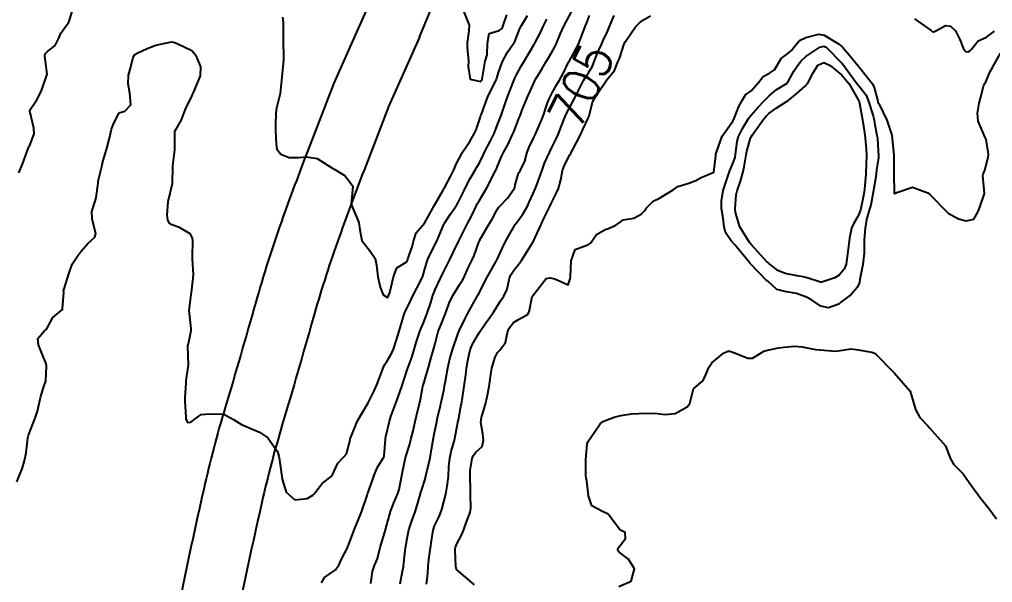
# Model space of a CAD drawing. Header units: metres. Extents: x 298520 to 308411, y 7433745 to 7450750.
# Drawn here: x 301017 to 301124.8, y 7443486.7 to 7443549.1 of the extents above; entities that cross this region are included whole.
import ezdxf
from ezdxf.enums import TextEntityAlignment as Align

# ---------------------------------------------------------------- set-up
doc = ezdxf.new("R2010")
doc.units = ezdxf.units.M
doc.header["$LTSCALE"] = 10
doc.linetypes.add('DASHED', pattern=[0.75, 0.5, -0.25])
for name, color, linetype in [('Cotas', 45, 'Continuous'), ('Curvas de Nivel 1m', 11, 'Continuous'), ('Curvas de Nivel 5m', 15, 'Continuous'), ('Vias Primárias', 230, 'Continuous'), ('Vias Secundárias', 230, 'DASHED')]:
    doc.layers.add(name, color=color, linetype=linetype)
doc.styles.add('Style-STANDARD', font='STANDARD.shx')

msp = doc.modelspace()

# ---------------------------------------------------------------- linework, layer by layer
at = {"layer": 'Curvas de Nivel 1m', "flags": 128}
for points, elevation in [([(301016.89, 7443532.06), (301017.31, 7443533.04), (301017.94, 7443534.77), (301018.02, 7443534.95), (301018.08, 7443535.03), (301018.6, 7443536.38), (301018.55, 7443537.02), (301018.12, 7443538.9), (301018.13, 7443539.03), (301018.88, 7443540.15), (301019.34, 7443541.02), (301019.53, 7443541.5), (301020.04, 7443543.01), (301019.78, 7443545.01), (301019.82, 7443545.26), (301020.07, 7443545.51), (301020.91, 7443546.17), (301021.33, 7443547), (301021.55, 7443547.54), (301022.1, 7443548.31), (301022.39, 7443548.7), (301022.51, 7443548.98), (301022.88, 7443550.22)], 701), ([(301050.43, 7443486.64), (301050.76, 7443487.26), (301051.38, 7443487.7), (301051.96, 7443488.05), (301052.36, 7443488.62), (301052.69, 7443489.33), (301053.33, 7443490.61), (301053.35, 7443490.67), (301053.42, 7443490.84), (301053.91, 7443492.13), (301054.09, 7443492.6), (301054.54, 7443493.68), (301054.89, 7443494.59), (301055.48, 7443496.34), (301055.53, 7443496.53), (301055.55, 7443496.58), (301056.07, 7443498.01), (301056.27, 7443498.57), (301056.64, 7443499.45), (301057.32, 7443500.56), (301057.38, 7443500.72), (301057.5, 7443502.56), (301057.51, 7443502.62), (301057.57, 7443502.86), (301057.95, 7443504.55), (301058.12, 7443505.08), (301058.66, 7443506.54), (301058.92, 7443507.24), (301059.36, 7443508.53), (301059.64, 7443509.33), (301059.93, 7443510.25), (301060.03, 7443510.53), (301060.46, 7443511.74), (301060.71, 7443512.52), (301060.93, 7443513.28), (301061.33, 7443514.51), (301061.43, 7443514.79), (301061.71, 7443515.45), (301062.01, 7443516.22), (301062.12, 7443516.51), (301062.53, 7443517.72), (301062.77, 7443518.5), (301063.04, 7443519.22), (301063.64, 7443520.49), (301063.68, 7443520.58), (301063.78, 7443520.79), (301064.65, 7443522.48), (301065.03, 7443523.25), (301065.61, 7443524.46), (301065.83, 7443524.9), (301066.34, 7443525.95), (301066.6, 7443526.45), (301067.03, 7443527.27), (301067.6, 7443528.44), (301067.68, 7443528.63), (301067.88, 7443528.98), (301068.76, 7443530.43), (301069.58, 7443532.09), (301069.76, 7443532.41), (301069.81, 7443532.52), (301069.92, 7443532.8), (301070.4, 7443533.94), (301070.63, 7443534.4), (301071.1, 7443535.25), (301071.64, 7443536.39), (301071.74, 7443536.62), (301071.98, 7443537.29), (301072.29, 7443538.08), (301072.42, 7443538.39), (301072.66, 7443539.04), (301073.2, 7443540.37), (301074.03, 7443542.2), (301074.08, 7443542.31), (301074.11, 7443542.36), (301074.84, 7443543.56), (301075.29, 7443544.35), (301075.58, 7443544.83), (301076.08, 7443545.71), (301076.3, 7443546.11), (301076.42, 7443546.34), (301076.92, 7443547.51), (301077.28, 7443548.33), (301077.56, 7443548.87), (301078.13, 7443549.91)], 703), ([(301016.69, 7443497.86), (301017.15, 7443499.04), (301017.25, 7443499.3), (301017.52, 7443500.17), (301017.71, 7443501.04), (301017.88, 7443502.71), (301017.96, 7443503.03), (301018.22, 7443503.68), (301018.74, 7443505.02), (301018.95, 7443505.66), (301019.27, 7443507.01), (301019.32, 7443507.3), (301019.63, 7443508.3), (301019.83, 7443508.81), (301019.89, 7443509.01), (301019.96, 7443510.7), (301019.9, 7443511.01), (301019.66, 7443511.55), (301019.06, 7443513.02), (301019, 7443513.71), (301019.7, 7443514.53), (301019.96, 7443514.75), (301020.11, 7443515.01), (301020.68, 7443516.03), (301021.72, 7443516.93), (301021.75, 7443516.99), (301021.87, 7443518.87), (301021.86, 7443518.99), (301021.9, 7443519.13), (301022.48, 7443520.98), (301022.8, 7443521.96), (301023.47, 7443522.96), (301023.81, 7443523.38), (301024.53, 7443524.24), (301025.32, 7443524.94), (301025.43, 7443525.34), (301025.01, 7443526.95), (301025, 7443527.8), (301025.36, 7443528.95), (301025.47, 7443529.35), (301025.67, 7443530.94), (301025.7, 7443531.14), (301025.91, 7443532.04), (301026.1, 7443532.76), (301026.12, 7443532.94), (301026.16, 7443533.17), (301026.67, 7443534.93), (301026.94, 7443535.91), (301027.16, 7443536.92), (301027.38, 7443537.52), (301027.99, 7443538.65), (301028.12, 7443538.77), (301028.63, 7443538.9), (301029.31, 7443539.59), (301029.19, 7443540.9), (301029.01, 7443541.92), (301029.05, 7443542.9), (301029.26, 7443543.68), (301029.58, 7443544.89), (301029.76, 7443545.2), (301030.07, 7443545.36), (301031.12, 7443545.83), (301032.08, 7443546.2), (301033.8, 7443546.57), (301034.08, 7443546.55), (301034.53, 7443546.38), (301036.07, 7443545.63), (301036.42, 7443545.17), (301036.6, 7443544.81), (301037.02, 7443543.83), (301037, 7443542.81), (301036.26, 7443541.06), (301036.15, 7443540.82), (301036.01, 7443540.54), (301035.45, 7443539.37), (301035.23, 7443538.83), (301034.87, 7443537.94), (301034.24, 7443536.84), (301034.16, 7443536.64), (301034.16, 7443534.84), (301034.14, 7443534.64), (301033.92, 7443532.84), (301033.89, 7443530.84), (301033.42, 7443528.85), (301033.31, 7443527.39), (301033.36, 7443526.85), (301033.52, 7443526.53), (301033.84, 7443526.35), (301034.57, 7443526.1), (301035.83, 7443525.37), (301036.09, 7443524.82), (301036.12, 7443524.52), (301036.09, 7443522.82), (301036.09, 7443522.52), (301036.2, 7443520.82), (301036.19, 7443520.39), (301036, 7443518.82), (301035.97, 7443518.6), (301035.72, 7443516.82), (301035.96, 7443514.82), (301035.96, 7443514.56), (301035.69, 7443513.29), (301035.6, 7443512.9), (301035.59, 7443512.82), (301035.65, 7443510.82), (301035.41, 7443509.04), (301035.39, 7443508.82), (301035.29, 7443507.14), (301035.29, 7443506.82), (301035.39, 7443505.02), (301035.41, 7443504.82), (301035.58, 7443504.42), (301035.95, 7443504.45), (301036.42, 7443504.81), (301037.09, 7443505.3), (301037.59, 7443505.33), (301038.15, 7443505.36), (301039.59, 7443505.33), (301040.69, 7443504.76), (301041.58, 7443504.18), (301042.6, 7443503.76), (301043.57, 7443503.36), (301044.5, 7443502.71), (301045.54, 7443501.22), (301045.7, 7443500.7), (301045.74, 7443500.49), (301046, 7443498.7), (301046.07, 7443498.13), (301046.53, 7443496.69), (301047.47, 7443495.85), (301048.83, 7443496.01), (301049.48, 7443496.38), (301049.62, 7443496.51), (301049.72, 7443496.65), (301050.5, 7443497.64), (301051.51, 7443498.43), (301051.6, 7443498.54), (301051.64, 7443498.63), (301052.25, 7443499.9), (301052.92, 7443500.62), (301053.19, 7443500.96), (301053.56, 7443502.32), (301053.6, 7443502.58), (301053.61, 7443502.61), (301053.63, 7443502.68), (301054.42, 7443504.6), (301055.6, 7443506.58), (301056.26, 7443507.93), (301056.54, 7443508.57), (301056.86, 7443509.35), (301057.31, 7443510.56), (301057.42, 7443510.79), (301057.66, 7443511.17), (301058.18, 7443512.05), (301058.4, 7443512.55), (301058.74, 7443513.59), (301059.05, 7443514.54), (301059.6, 7443516.41), (301059.63, 7443516.53), (301059.66, 7443516.6), (301059.73, 7443516.75), (301060.32, 7443517.95), (301060.6, 7443518.52), (301060.99, 7443519.29), (301061.62, 7443520.51), (301061.67, 7443520.62), (301061.78, 7443521.02), (301062.1, 7443522.19), (301062.22, 7443522.51), (301062.73, 7443523.58), (301063.19, 7443524.5), (301063.39, 7443524.93), (301063.84, 7443526.03), (301064.07, 7443526.49), (301064.76, 7443527.57), (301065.37, 7443528.47), (301065.56, 7443528.78), (301065.88, 7443529.39), (301066.23, 7443530.12), (301066.39, 7443530.46), (301066.9, 7443531.45), (301067.49, 7443532.44), (301067.65, 7443532.71), (301067.92, 7443533.2), (301068.34, 7443534.03), (301068.54, 7443534.43), (301069.14, 7443535.61), (301069.54, 7443536.42), (301069.67, 7443536.72), (301069.98, 7443537.51), (301070.23, 7443538.17), (301070.32, 7443538.41), (301070.75, 7443539.65), (301071, 7443540.4), (301071.28, 7443541.14), (301071.78, 7443542.39), (301071.86, 7443542.57), (301072.04, 7443542.94), (301072.55, 7443543.89), (301072.83, 7443544.38), (301073.96, 7443546.24), (301074.04, 7443546.36), (301074.05, 7443546.39), (301074.08, 7443546.45), (301074.74, 7443547.71), (301075.03, 7443548.35), (301075.38, 7443549.08)], 702), ([(301046.12, 7443549.31), (301046.19, 7443548.77), (301046.19, 7443548.7), (301046.18, 7443548.63), (301046.18, 7443546.7), (301046.23, 7443544.86), (301046.23, 7443544.7), (301046.21, 7443544.55), (301046.03, 7443542.7), (301045.84, 7443540.88), (301045.8, 7443540.7), (301045.46, 7443539.25), (301045.38, 7443538.71), (301045.34, 7443537.34), (301045.35, 7443536.71), (301045.42, 7443535.24), (301045.49, 7443534.7), (301045.94, 7443534.16), (301046.85, 7443533.77), (301047.93, 7443533.76), (301048.75, 7443533.85), (301049.93, 7443533.65), (301051.57, 7443532.63), (301051.91, 7443532.44), (301053.04, 7443531.75), (301053.89, 7443530.6), (301053.73, 7443528.6), (301053.87, 7443528.23), (301054.56, 7443526.59), (301054.66, 7443525.77), (301054.91, 7443524.59), (301055.81, 7443523.39), (301056.37, 7443522.57), (301056.53, 7443521.83), (301056.67, 7443520.57), (301056.93, 7443519.4), (301057.25, 7443518.57), (301057.75, 7443518.27), (301057.85, 7443518.46), (301057.89, 7443518.56), (301058.01, 7443518.81), (301058.39, 7443520.55), (301058.79, 7443521.54), (301059.8, 7443522.17), (301059.95, 7443522.38), (301060, 7443522.53), (301060.46, 7443523.88), (301060.63, 7443524.52), (301060.93, 7443525.42), (301061.84, 7443526.51), (301062.56, 7443527.81), (301062.94, 7443528.49), (301063.89, 7443530.16), (301064.01, 7443530.36), (301064.08, 7443530.48), (301064.72, 7443531.66), (301065.11, 7443532.47), (301065.36, 7443533.03), (301065.94, 7443534.16), (301066.04, 7443534.36), (301066.11, 7443534.46), (301066.85, 7443535.55), (301067.38, 7443536.45), (301067.57, 7443536.85), (301067.99, 7443538.16), (301068.06, 7443538.37), (301068.08, 7443538.44), (301068.14, 7443538.58), (301068.83, 7443540.43), (301069.54, 7443541.93), (301069.8, 7443542.41), (301069.87, 7443542.58), (301070.04, 7443543.2), (301070.36, 7443544.1), (301070.49, 7443544.41), (301071.04, 7443545.43), (301071.7, 7443546.39), (301071.84, 7443546.64), (301072.1, 7443547.29), (301072.41, 7443548.08), (301072.57, 7443548.38), (301073.24, 7443549.49)], 701), ([(301055.88, 7443486.57), (301056.07, 7443487.89), (301056.3, 7443488.57), (301056.63, 7443489.34), (301056.93, 7443490.56), (301057.03, 7443490.95), (301057.44, 7443492.27), (301057.5, 7443492.5), (301057.52, 7443492.56), (301057.54, 7443492.66), (301058.07, 7443494.55), (301058.44, 7443495.51), (301058.87, 7443496.54), (301059.02, 7443497.01), (301059.34, 7443498.53), (301059.52, 7443499.48), (301059.69, 7443500.37), (301059.73, 7443500.53), (301060.17, 7443501.91), (301060.33, 7443502.52), (301060.58, 7443503.51), (301060.81, 7443504.52), (301060.95, 7443505.16), (301061.3, 7443506.51), (301061.36, 7443506.76), (301061.63, 7443508.22), (301061.67, 7443508.47), (301061.68, 7443508.51), (301062.14, 7443510.01), (301062.27, 7443510.5), (301062.57, 7443511.6), (301062.84, 7443512.5), (301063.02, 7443513.16), (301063.36, 7443514.49), (301063.45, 7443514.75), (301063.71, 7443515.4), (301064.15, 7443516.48), (301064.59, 7443517.63), (301064.99, 7443518.47), (301065.77, 7443519.73), (301066.04, 7443520.19), (301066.18, 7443520.46), (301066.69, 7443521.55), (301067.13, 7443522.45), (301067.34, 7443522.91), (301067.82, 7443524.29), (301067.86, 7443524.4), (301067.88, 7443524.44), (301067.95, 7443524.57), (301069.02, 7443526.42), (301069.32, 7443526.95), (301069.87, 7443527.94), (301070.05, 7443528.23), (301070.22, 7443528.41), (301071.02, 7443529.26), (301071.8, 7443530.39), (301071.83, 7443530.45), (301071.9, 7443530.73), (301072.27, 7443532.02), (301072.46, 7443532.38), (301072.95, 7443533.36), (301073.22, 7443534.38), (301073.42, 7443534.9), (301073.96, 7443535.99), (301074.14, 7443536.37), (301074.69, 7443537.65), (301074.97, 7443538.36), (301075.48, 7443539.82), (301075.67, 7443540.34), (301075.78, 7443540.58), (301076.02, 7443541.02), (301076.51, 7443541.86), (301076.78, 7443542.33), (301077.23, 7443543.15), (301077.8, 7443544.32), (301077.89, 7443544.5), (301078.07, 7443544.8), (301078.89, 7443546.31), (301079.38, 7443547.58), (301079.64, 7443548.3), (301079.78, 7443548.62), (301080.12, 7443549.49)], 704), ([(301062.05, 7443486.5), (301062.22, 7443487.66), (301062.23, 7443488.5), (301062.35, 7443489.55), (301062.5, 7443490.5), (301062.62, 7443491.31), (301062.81, 7443492.5), (301062.96, 7443492.98), (301063.46, 7443494.01), (301063.66, 7443494.49), (301063.75, 7443494.77), (301064.19, 7443496.48), (301064.39, 7443497.59), (301064.49, 7443498.48), (301064.55, 7443499.5), (301064.63, 7443500.47), (301064.8, 7443501.22), (301065.18, 7443502.47), (301065.53, 7443504.4), (301065.54, 7443504.46), (301065.59, 7443504.71), (301065.88, 7443506.18), (301065.93, 7443506.46), (301066.16, 7443507.92), (301066.24, 7443508.45), (301066.41, 7443509.69), (301066.51, 7443510.45), (301066.67, 7443511.45), (301066.91, 7443512.45), (301067.12, 7443513.01), (301067.7, 7443514.06), (301067.95, 7443514.44), (301068.5, 7443515.22), (301069.34, 7443516.42), (301069.49, 7443516.65), (301069.73, 7443517.06), (301070.25, 7443517.9), (301070.61, 7443518.4), (301070.98, 7443519.18), (301071.25, 7443520.4), (301071.4, 7443520.77), (301071.78, 7443521.34), (301072.24, 7443521.93), (301072.57, 7443522.38), (301073.05, 7443523.13), (301073.82, 7443524.31), (301073.85, 7443524.34), (301073.86, 7443524.37), (301073.88, 7443524.43), (301074.76, 7443526.36), (301075.11, 7443527.09), (301075.72, 7443528.34), (301075.88, 7443528.66), (301076.44, 7443529.78), (301076.68, 7443530.33), (301076.94, 7443531.29), (301077.13, 7443532.33), (301077.34, 7443532.91), (301077.94, 7443534.05), (301078.05, 7443534.21), (301078.1, 7443534.32), (301078.22, 7443534.59), (301079.11, 7443536.3), (301079.39, 7443536.88), (301079.99, 7443538.19), (301080.02, 7443538.26), (301080.04, 7443538.29), (301080.45, 7443539.85), (301080.63, 7443540.28), (301081.18, 7443541.12), (301081.98, 7443542.27), (301082, 7443542.31), (301082.03, 7443542.38), (301082.89, 7443543.42), (301083.23, 7443544.26), (301083.47, 7443544.86), (301083.92, 7443546.25), (301083.96, 7443546.37), (301084.09, 7443546.64), (301085.23, 7443548.23), (301085.64, 7443548.69), (301086.11, 7443549.01), (301086.88, 7443549.45)], 706), ([(301116.12, 7443549.15), (301117.96, 7443547.84), (301118.1, 7443547.74), (301118.25, 7443547.69), (301118.58, 7443547.84), (301119.55, 7443548.39), (301120.11, 7443548.31), (301120.65, 7443547.81), (301121.15, 7443546.86), (301121.57, 7443545.8), (301121.82, 7443545.53), (301122.08, 7443545.49), (301122.26, 7443545.6), (301122.43, 7443545.79), (301123.17, 7443546.7), (301124.1, 7443547.09), (301124.97, 7443547.76)], 706), ([(301067.36, 7443486.44), (301065.39, 7443488.14), (301065.3, 7443488.46), (301065.23, 7443490.28), (301065.24, 7443490.46), (301065.27, 7443490.6), (301065.42, 7443490.97), (301065.95, 7443491.94), (301066.16, 7443492.45), (301066.5, 7443493.4), (301066.91, 7443494.45), (301066.98, 7443494.93), (301066.93, 7443496.45), (301066.94, 7443497), (301066.88, 7443498.45), (301066.88, 7443499.09), (301067.12, 7443500.44), (301067.24, 7443500.74), (301067.54, 7443501.13), (301068.21, 7443501.77), (301068.37, 7443502.43), (301068.29, 7443503.15), (301068.08, 7443504.43), (301068.14, 7443504.98), (301068.6, 7443506.43), (301068.8, 7443507.24), (301069.01, 7443508.42), (301069.23, 7443509.99), (301069.31, 7443510.42), (301069.38, 7443510.69), (301069.67, 7443511.66), (301069.92, 7443512.17), (301070.17, 7443512.41), (301070.8, 7443513.29), (301071.04, 7443514.4), (301071.22, 7443514.88), (301071.71, 7443515.5), (301072.27, 7443515.83), (301073.26, 7443516.37), (301073.42, 7443516.68), (301073.75, 7443518.37), (301075.31, 7443520.35), (301075.77, 7443520.45), (301076.28, 7443520.33), (301077.77, 7443519.68), (301077.98, 7443520.32), (301078, 7443520.54), (301078.09, 7443522.32), (301078.53, 7443523.59), (301079.82, 7443524.06), (301079.99, 7443524.12), (301080.23, 7443524.29), (301080.88, 7443525.24), (301081.84, 7443525.79), (301082.21, 7443525.9), (301083.05, 7443526.26), (301083.5, 7443526.6), (301083.85, 7443526.85), (301085.02, 7443527.07), (301085.86, 7443527.49), (301086.2, 7443527.88), (301086.43, 7443528.21), (301087.16, 7443528.92), (301087.88, 7443529.27), (301089.37, 7443530.18), (301089.9, 7443530.55), (301091.13, 7443530.93), (301091.9, 7443531.22), (301092.48, 7443531.57), (301093.91, 7443532.13), (301094.1, 7443533.97), (301094.13, 7443534.13), (301094.2, 7443534.38), (301094.83, 7443536.12), (301095.98, 7443537.81), (301096.09, 7443537.99), (301096.14, 7443538.1), (301096.68, 7443539.42), (301097.02, 7443540.09), (301097.41, 7443540.7), (301098.02, 7443541.14), (301098.85, 7443542.07), (301099.35, 7443542.75), (301100.05, 7443543.12), (301100.62, 7443543.48), (301100.95, 7443544.04), (301101.36, 7443544.75), (301102.08, 7443545.29), (301102.48, 7443545.62), (301102.79, 7443546.02), (301103.39, 7443546.72), (301104.09, 7443547.06), (301105.53, 7443547.42), (301106.1, 7443547.34), (301107.69, 7443546.36), (301108.08, 7443546.07), (301108.2, 7443545.96), (301108.87, 7443545.15), (301109.88, 7443543.94), (301110.06, 7443543.72), (301111.46, 7443541.92), (301111.65, 7443541.54), (301112.02, 7443540.17), (301112.08, 7443539.91), (301112.16, 7443539.76), (301113.07, 7443537.9), (301113.6, 7443536.26), (301113.66, 7443535.89), (301113.85, 7443533.99), (301113.85, 7443533.89), (301113.84, 7443531.97), (301113.84, 7443531.89), (301113.87, 7443529.92), (301113.87, 7443529.89), (301113.89, 7443529.81), (301114, 7443529.78), (301114.18, 7443529.89), (301115.9, 7443530.5), (301117.62, 7443529.84), (301117.89, 7443529.6), (301119.63, 7443527.82), (301119.86, 7443527.62), (301121.01, 7443526.96), (301121.85, 7443526.75), (301122.69, 7443526.95), (301123.19, 7443527.78), (301123.37, 7443528.27), (301123.89, 7443529.77), (301123.68, 7443531.77), (301123.75, 7443531.94), (301123.92, 7443532.36), (301124.2, 7443533.5), (301124.27, 7443533.77), (301124.34, 7443534.16), (301124.07, 7443535.77), (301124.04, 7443535.84), (301123.96, 7443535.97), (301123.18, 7443537.78), (301123.11, 7443538.67), (301123.3, 7443539.78), (301123.43, 7443540.36), (301123.82, 7443541.77), (301123.89, 7443541.92), (301124.04, 7443542.17), (301124.52, 7443543.29), (301124.75, 7443543.76), (301125.67, 7443545.33)], 707), ([(301083.36, 7443486.25), (301084.75, 7443486.85), (301085.09, 7443488.22), (301084.45, 7443489.28), (301083.41, 7443490.05), (301083.25, 7443490.25), (301083.27, 7443490.4), (301083.42, 7443490.64), (301084.11, 7443491.57), (301084.08, 7443492.24), (301083.64, 7443492.45), (301083.45, 7443492.61), (301082.17, 7443494.26), (301081.47, 7443494.61), (301080.38, 7443495.19), (301080.01, 7443496.29), (301079.84, 7443497.97), (301079.75, 7443498.3), (301079.72, 7443498.5), (301079.73, 7443500.3), (301079.85, 7443502.01), (301079.95, 7443502.29), (301080.74, 7443503.44), (301081.3, 7443504.27), (301081.59, 7443504.52), (301082.85, 7443504.99), (301083.59, 7443505.18), (301084.76, 7443505.39), (301085.59, 7443505.43), (301086.36, 7443505.45), (301087.6, 7443505.43), (301088.49, 7443505.3), (301089.6, 7443505.43), (301090.94, 7443506.16), (301091.24, 7443506.52), (301091.63, 7443508.15), (301092.73, 7443509.05), (301093.2, 7443510.13), (301093.31, 7443510.48), (301093.66, 7443511.03), (301094.97, 7443512.11), (301095.45, 7443512.33), (301095.68, 7443512.32), (301096.31, 7443512.09), (301097.67, 7443511.56), (301098.19, 7443511.56), (301099.01, 7443512.07), (301099.42, 7443512.32), (301099.68, 7443512.4), (301101.06, 7443512.67), (301101.68, 7443512.77), (301102.85, 7443512.86), (301103.68, 7443512.79), (301105.15, 7443512.52), (301105.68, 7443512.46), (301107.32, 7443512.32), (301107.68, 7443512.34), (301109.06, 7443512.57), (301109.68, 7443512.51), (301111.4, 7443512.19), (301111.68, 7443512.11), (301111.91, 7443511.91), (301113.66, 7443510.15), (301113.91, 7443509.89), (301115.63, 7443507.87), (301116.24, 7443505.86), (301116.7, 7443504.96), (301117.59, 7443504.05), (301117.79, 7443503.84), (301119.55, 7443501.82), (301120.12, 7443500.4), (301120.44, 7443499.81), (301120.99, 7443499.26), (301121.52, 7443498.71), (301122.18, 7443497.78), (301123.49, 7443496), (301123.67, 7443495.77), (301124.38, 7443494.85), (301125.21, 7443493.75)], 708)]:
    msp.add_lwpolyline(points, dxfattribs=dict(at, elevation=elevation))
for points, elevation in [([(301106.08, 7443546.09), (301106.33, 7443545.98), (301108.07, 7443544.22), (301108.28, 7443543.96), (301108.96, 7443543.04), (301109.78, 7443541.94), (301110.03, 7443541.63), (301110.76, 7443540.67), (301111.08, 7443539.92), (301111.54, 7443538.37), (301111.65, 7443537.91), (301111.7, 7443537.63), (301111.97, 7443536.21), (301112.02, 7443535.91), (301112.04, 7443535.84), (301112.13, 7443533.91), (301112.12, 7443533.73), (301111.92, 7443532.39), (301111.87, 7443531.95), (301111.87, 7443531.91), (301111.87, 7443531.86), (301111.55, 7443529.92), (301111.28, 7443528.51), (301111.12, 7443527.92), (301110.81, 7443526.89), (301110.65, 7443525.93), (301110.56, 7443524.66), (301110.56, 7443523.93), (301110.56, 7443523.18), (301110.39, 7443521.93), (301110.08, 7443520.24), (301110.02, 7443519.94), (301109.77, 7443519.37), (301109.12, 7443518.58), (301108.26, 7443517.95), (301107.97, 7443517.74), (301107.75, 7443517.53), (301106.58, 7443517.13), (301105.74, 7443517.32), (301104.73, 7443518), (301104.07, 7443518.32), (301103.76, 7443518.45), (301103.07, 7443518.71), (301101.76, 7443518.94), (301100.88, 7443519.16), (301099.89, 7443520.06), (301099.81, 7443520.1), (301099.77, 7443520.12), (301097.88, 7443522.08), (301097.79, 7443522.17), (301096.21, 7443524.1), (301095.83, 7443524.54), (301095.18, 7443525.46), (301095.04, 7443526.11), (301094.91, 7443527.06), (301094.74, 7443528.12), (301094.74, 7443528.98), (301094.94, 7443530.11), (301095.45, 7443531.65), (301095.6, 7443532.1), (301095.68, 7443532.34), (301095.93, 7443532.91), (301096.25, 7443533.79), (301096.3, 7443534.1), (301096.49, 7443535.56), (301096.64, 7443536.09), (301097.07, 7443536.99), (301097.73, 7443538.08), (301097.83, 7443538.24), (301097.99, 7443538.44), (301098.76, 7443539.31), (301099.47, 7443540.06), (301100.02, 7443540.62), (301100.8, 7443541.26), (301102.03, 7443541.99), (301102.05, 7443542.01), (301102.07, 7443542.03), (301102.76, 7443543.32), (301103.19, 7443544.02), (301103.58, 7443544.5), (301104.07, 7443544.96), (301105.62, 7443545.99)], 708), ([(301106.07, 7443544.28), (301106.78, 7443543.97), (301108.05, 7443542.93), (301108.87, 7443541.95), (301110.01, 7443539.96), (301110.37, 7443537.93), (301110.59, 7443536.55), (301110.67, 7443535.93), (301110.78, 7443534.75), (301110.79, 7443533.93), (301110.76, 7443533.1), (301110.73, 7443531.93), (301110.64, 7443530.67), (301110.53, 7443529.93), (301110.44, 7443529.38), (301110.13, 7443527.94), (301109.86, 7443527.23), (301109.37, 7443526.42), (301109.16, 7443525.95), (301108.94, 7443524.84), (301108.81, 7443523.95), (301108.69, 7443523.07), (301108.54, 7443521.95), (301108.35, 7443521.39), (301107.78, 7443520.73), (301107.3, 7443520.44), (301105.85, 7443519.98), (301105.79, 7443519.96), (301105.77, 7443519.96), (301105.76, 7443519.97), (301105.71, 7443519.98), (301104.24, 7443520.46), (301103.78, 7443520.56), (301103.12, 7443520.68), (301101.78, 7443520.94), (301100.99, 7443521.24), (301099.95, 7443522.06), (301099.86, 7443522.13), (301099.79, 7443522.18), (301098.05, 7443524.08), (301097.83, 7443524.36), (301096.79, 7443526.09), (301096.28, 7443527.68), (301096.24, 7443528.1), (301096.36, 7443529.63), (301096.47, 7443530.09), (301096.85, 7443531.14), (301097.12, 7443532.09), (301097.27, 7443532.74), (301097.49, 7443534.08), (301097.56, 7443534.47), (301097.96, 7443535.92), (301098.03, 7443536.08), (301098.13, 7443536.24), (301099.42, 7443538.06), (301099.68, 7443538.37), (301099.99, 7443538.65), (301100.81, 7443539.23), (301102.01, 7443540), (301102.03, 7443540.01), (301102.06, 7443540.03), (301103.14, 7443540.9), (301104.03, 7443541.69), (301104.29, 7443542.01), (301104.88, 7443543.17), (301105.42, 7443543.99)], 709)]:
    msp.add_lwpolyline(points, close=True, dxfattribs=dict(at, elevation=elevation))
at = {"layer": 'Curvas de Nivel 5m', "flags": 128}
for points, elevation in [([(301066.13, 7443550.09), (301066.79, 7443548.45), (301066.74, 7443547.81), (301066.57, 7443546.46), (301066.58, 7443545.95), (301066.7, 7443544.45), (301066.66, 7443543.84), (301066.91, 7443542.45), (301068.03, 7443542.21), (301068.24, 7443542.44), (301068.48, 7443544.01), (301068.57, 7443544.43), (301068.77, 7443545.13), (301068.82, 7443546.43), (301069.02, 7443547.51), (301070.1, 7443547.84), (301070.43, 7443548.08), (301070.56, 7443548.41), (301070.96, 7443549.56)], 700), ([(301059.15, 7443486.53), (301059.39, 7443487.95), (301059.5, 7443488.42), (301059.52, 7443488.53), (301059.69, 7443490.25), (301059.73, 7443490.53), (301059.99, 7443491.97), (301060.12, 7443492.52), (301060.44, 7443493.53), (301060.81, 7443494.52), (301060.97, 7443495.01), (301061.39, 7443496.51), (301061.41, 7443496.59), (301061.49, 7443496.87), (301061.9, 7443498.12), (301062, 7443498.51), (301062.29, 7443499.73), (301062.46, 7443500.5), (301062.62, 7443501.43), (301062.8, 7443502.5), (301062.92, 7443503.14), (301063.19, 7443504.49), (301063.26, 7443504.82), (301063.6, 7443506.27), (301063.65, 7443506.49), (301064, 7443508.11), (301064.07, 7443508.48), (301064.15, 7443509), (301064.44, 7443510.48), (301064.66, 7443511.48), (301064.93, 7443512.47), (301065.57, 7443514.33), (301065.62, 7443514.46), (301065.7, 7443514.66), (301066.3, 7443515.87), (301066.6, 7443516.45), (301067, 7443517.18), (301067.72, 7443518.44), (301067.73, 7443518.46), (301067.75, 7443518.5), (301068.74, 7443520.43), (301069.79, 7443522.27), (301069.84, 7443522.36), (301069.87, 7443522.41), (301070.47, 7443523.75), (301070.79, 7443524.4), (301071.15, 7443525.07), (301071.84, 7443526.28), (301071.88, 7443526.35), (301071.91, 7443526.39), (301072.75, 7443527.5), (301073.24, 7443528.38), (301073.44, 7443528.81), (301073.89, 7443529.79), (301074.12, 7443530.37), (301074.27, 7443530.74), (301074.88, 7443532.36), (301075.14, 7443533.14), (301075.67, 7443534.34), (301075.95, 7443534.87), (301076.44, 7443535.85), (301076.65, 7443536.33), (301077.02, 7443537.28), (301077.42, 7443538.33), (301077.59, 7443538.73), (301078, 7443539.49), (301078.44, 7443540.31), (301078.91, 7443541.19), (301079.46, 7443542.3), (301079.67, 7443542.67), (301080.05, 7443543.23), (301080.44, 7443543.9), (301080.59, 7443544.28), (301081, 7443545.35), (301081.43, 7443546.28), (301081.63, 7443546.73), (301082.1, 7443547.74), (301082.27, 7443548.1), (301082.34, 7443548.27), (301082.87, 7443549.51)], 705)]:
    msp.add_lwpolyline(points, dxfattribs=dict(at, elevation=elevation))
at = {"layer": 'Vias Primárias'}
for points in [[(301061.28, 7443547.12), (301063.16, 7443551.68), (301067.07, 7443560.62), (301071.91, 7443570.62), (301081.39, 7443590.79), (301090.51, 7443610.18, 0.007316), (301097.26, 7443625.06, -0.050724), (301110.5, 7443648.62)], [(301080.35, 7443637.89), (301076.35, 7443613.14), (301073.84, 7443600.16), (301071.08, 7443592.3), (301068.08, 7443584.91), (301058.83, 7443564.89), (301056.37, 7443558.65), (301057.59, 7443555.07), (301051.78, 7443542.02), (301048.98, 7443534.74, 0.006431), (301045.98, 7443526.64, 0.016648), (301043.15, 7443517.75, -0.003923), (301039.76, 7443506.09, 0.016671), (301037.38, 7443497.04, 0.010039), (301033.83, 7443479.88, 0.012189), (301031.36, 7443464.51, 0.017873), (301028.95, 7443440.3, 0.014139), (301027.52, 7443399.86), (301027.46, 7443375.94)], [(301061.28, 7443547.12), (301057.88, 7443539.49), (301055.14, 7443532.37, 0.006431), (301052.2, 7443524.43, 0.016648), (301049.5, 7443515.96, -0.003923), (301046.08, 7443504.19, 0.016671), (301043.82, 7443495.57, 0.010039), (301040.32, 7443478.67, 0.012189), (301037.9, 7443463.62, 0.017873), (301035.54, 7443439.88, 0.014134), (301034.12, 7443399.83), (301034.06, 7443375.92), (301033.94, 7443327.75), (301034.07, 7443249.31), (301034.14, 7443229.89), (301034.06, 7443199.74), (301034.28, 7443182.5, 0.022098), (301035.92, 7443153.99, 0.000407), (301037.78, 7443135.94, 0.012519), (301041.45, 7443107.43, 0.015968), (301047.81, 7443073.51, 0.006257), (301052.62, 7443052.91)]]:
    msp.add_lwpolyline(points, format="xyb", dxfattribs=at)
at = {"layer": 'Vias Secundárias'}
msp.add_lwpolyline([(301465.55, 7442973.32, 0), (301478.59, 7442967.28, -0.011668)], format="xyb", dxfattribs=at)

# ---------------------------------------------------------------- texts
at = {"layer": 'Cotas', "style": 'Style-STANDARD'}
msp.add_text('705', height=4, rotation=64.5451, dxfattribs=at).set_placement((301079.2, 7443541.74, 705), align=Align.MIDDLE_CENTER)

doc.saveas('drawing.dxf')
